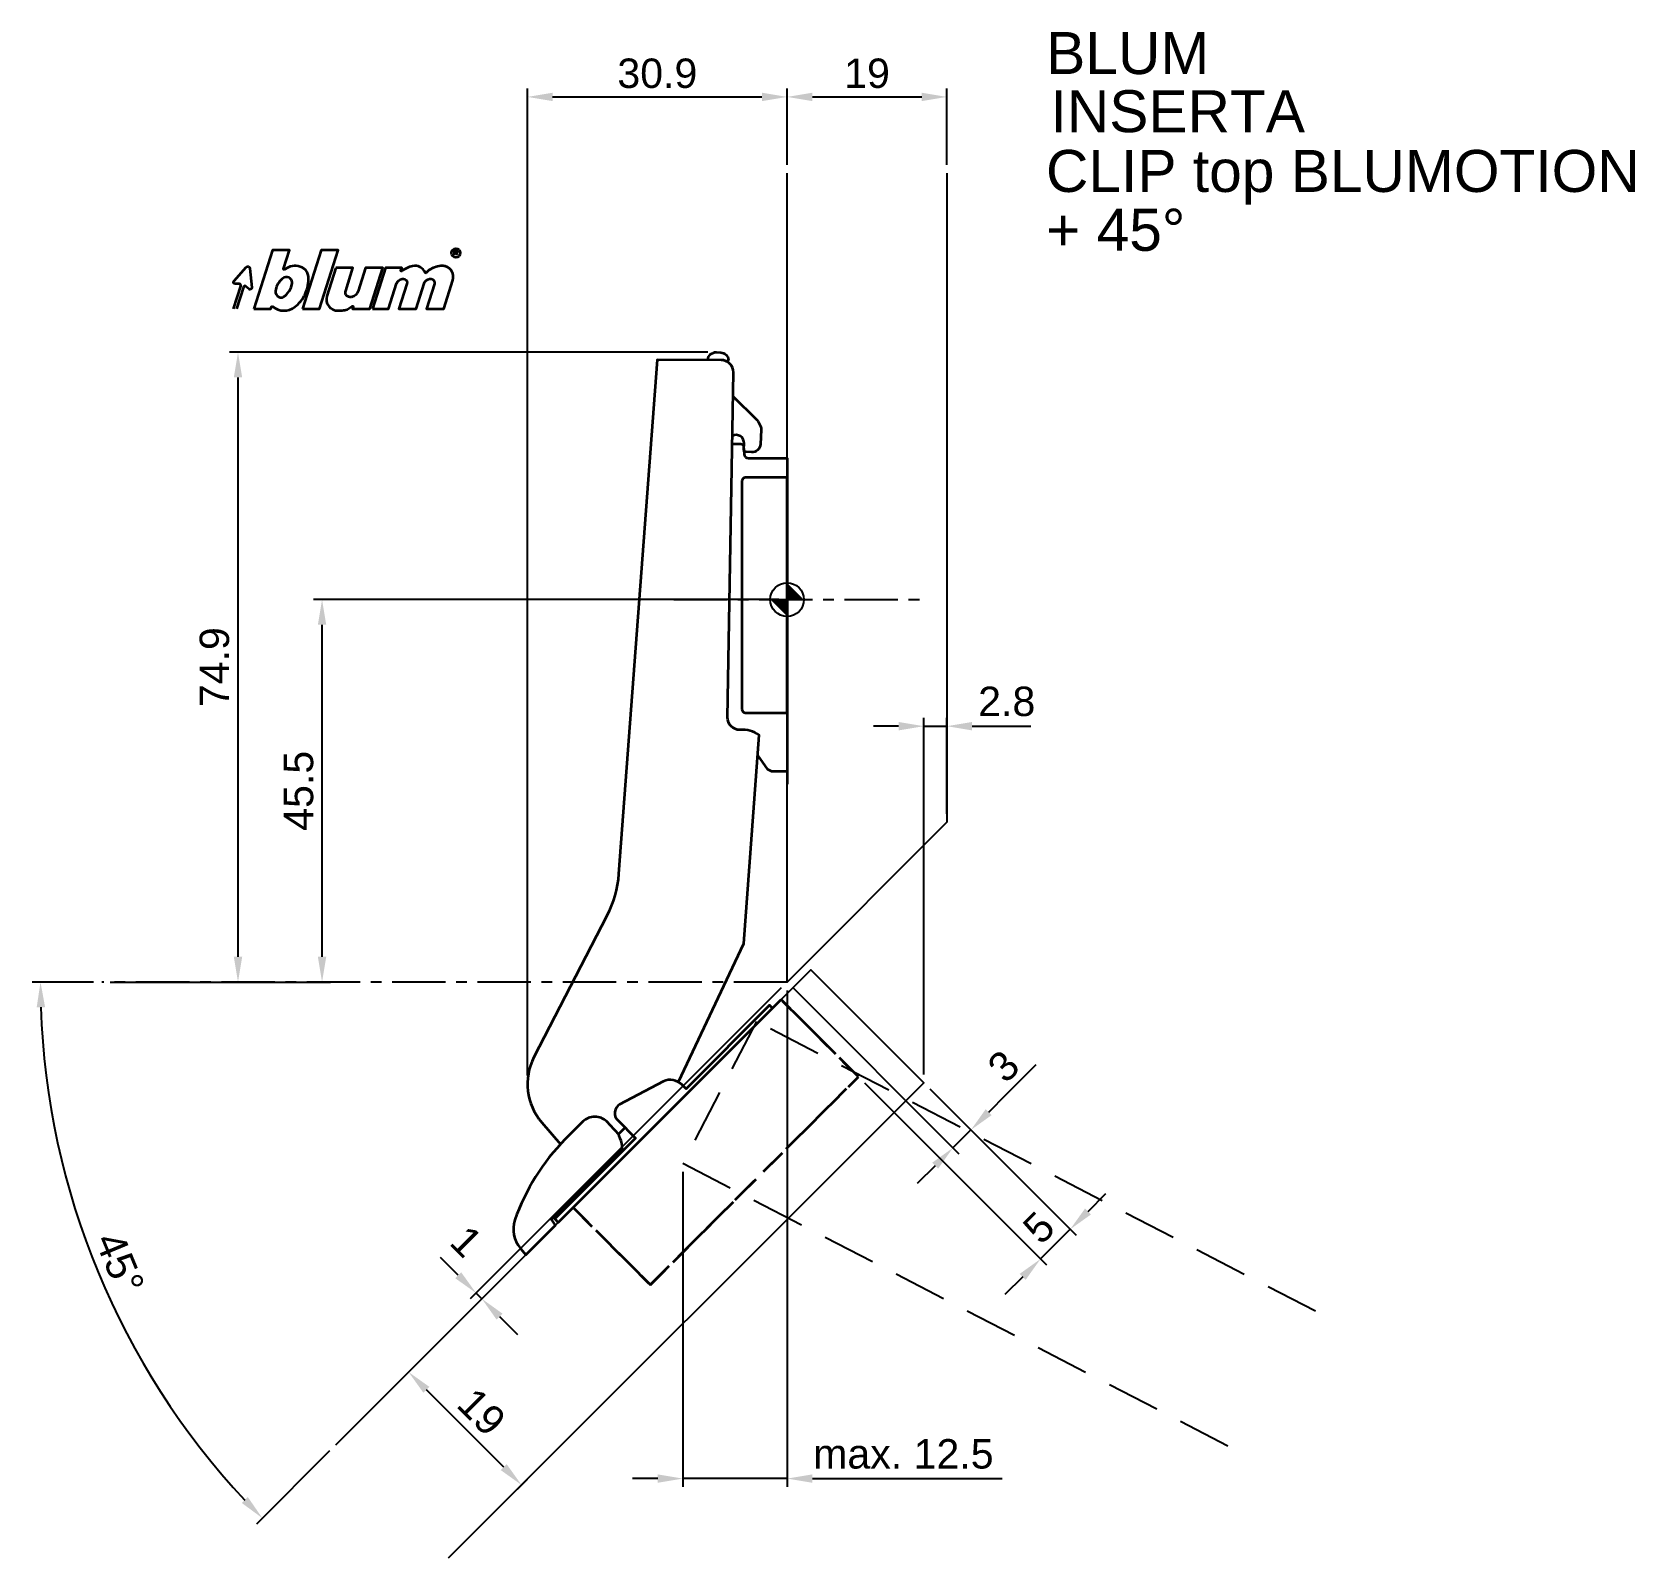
# Model space of a CAD drawing. Extents: x -90 to 101, y -114 to 68.
import ezdxf

# ---------------------------------------------------------------- set-up
doc = ezdxf.new("R2010")
doc.units = 0
doc.header["$PDMODE"] = 35
doc.header["$PDSIZE"] = 5
for name, pattern in [('MITTE', [50.8, 31.75, -6.35, 6.35, -6.35]), ('STRICHLINIE', [19.05, 12.7, -6.35]), ('VERDECKT2', [4.7625, 3.175, -1.5875])]:
    doc.linetypes.add(name, pattern=pattern)
doc.layers.get('Defpoints').update_dxf_attribs({"linetype": 'CONTINUOUS'})
doc.layers.add('1', color=2, linetype='CONTINUOUS')
doc.layers.add('5', color=1, linetype='CONTINUOUS')
doc.layers.add('6', color=3, linetype='CONTINUOUS', lineweight=35)
doc.styles.add('Beschlag', font='ARIAL.TTF')
doc.dimstyles.new('Beschlag', dxfattribs={"dimtxt": 3.5, "dimasz": 3, "dimexe": 1, "dimexo": 1, "dimgap": 1, "dimtad": 1, "dimdec": 1, "dimdsep": 46, "dimtxsty": 'Beschlag', "dimcen": 2, "dimclrd": 256, "dimclre": 256, "dimclrt": 256, "dimadec": 1, "dimazin": 2, "dimtfac": 0.71, "dimtdec": 1, "dimtix": 1, "dimtmove": 2, "dimatfit": 0, "dimfxl": 0, "dimtolj": 1, "dimlwd": -1, "dimlwe": -1, "dimarcsym": 0})

# ---------------------------------------------------------------- blocks, each defined once
blk = doc.blocks.new('NullPunkt')
at = {"layer": '5'}
for points in [[(0, 2), (0, -2)], [(-2, 0), (2, 0)]]:
    blk.add_lwpolyline(points, dxfattribs=at)
blk.add_circle((0, 0), 2, dxfattribs=at)
for points in [[(0, 0), (-2, 0), (0, 2)], [(0, 0), (2, 0), (0, -2)]]:
    blk.add_solid(points, dxfattribs=at)
blk = doc.blocks.new('*D1')
at = {"layer": '1'}
for p, q in [((-0.99, 0), (-56.33, 0)), ((-55.33, -42.5), (-55.33, -3)), ((-80.54, -45.5), (-54.33, -45.5))]:
    blk.add_line(p, q, dxfattribs=at)
for points in [[(-55.83, -3), (-54.83, -3), (-55.33, 0)], [(-55.83, -42.5), (-54.83, -42.5), (-55.33, -45.5)]]:
    blk.add_solid(points, dxfattribs=at)
at = {"layer": 'Defpoints', "color": 0}
for p in [(-55.33, 0), (0.01, 0), (-81.54, -45.5)]:
    blk.add_point(p, dxfattribs=at)
at = {"layer": '1', "insert": (-58.11, -22.75), "char_height": 3.5, "attachment_point": 5, "rotation": 90, "style": 'Beschlag'}
blk.add_mtext('\\A1;45.5', dxfattribs=at)
blk = doc.blocks.new('*D2')
at = {"layer": '1'}
for p, q in [((-9.45, 29.43), (-66.33, 29.43)), ((-65.33, -42.5), (-65.33, 26.43)), ((-80.54, -45.5), (-64.33, -45.5))]:
    blk.add_line(p, q, dxfattribs=at)
for points in [[(-65.83, 26.43), (-64.83, 26.43), (-65.33, 29.43)], [(-65.83, -42.5), (-64.83, -42.5), (-65.33, -45.5)]]:
    blk.add_solid(points, dxfattribs=at)
at = {"layer": 'Defpoints', "color": 0}
for p in [(-65.33, 29.43), (-8.45, 29.43), (-81.54, -45.5)]:
    blk.add_point(p, dxfattribs=at)
at = {"layer": '1', "insert": (-68.12, -8.04), "char_height": 3.5, "attachment_point": 5, "rotation": 90, "style": 'Beschlag'}
blk.add_mtext('\\A1;74.9', dxfattribs=at)
blk = doc.blocks.new('*D3')
at = {"layer": '1'}
for p, q in [((-30.9, -56.64), (-30.9, 60.81)), ((-27.9, 59.81), (-2.99, 59.81)), ((0.01, 51.72), (0.01, 60.81))]:
    blk.add_line(p, q, dxfattribs=at)
for points in [[(-27.9, 60.31), (-27.9, 59.31), (-30.9, 59.81)], [(-2.99, 60.31), (-2.99, 59.31), (0.01, 59.81)]]:
    blk.add_solid(points, dxfattribs=at)
at = {"layer": 'Defpoints', "color": 0}
for p in [(0.01, 59.81), (0.01, 50.72), (-30.9, -57.64)]:
    blk.add_point(p, dxfattribs=at)
at = {"layer": '1', "insert": (-15.44, 62.6), "char_height": 3.5, "attachment_point": 5, "style": 'Beschlag'}
blk.add_mtext('\\A1;30.9', dxfattribs=at)
blk = doc.blocks.new('*D4')
at = {"layer": '1'}
for p, q in [((0.01, 51.72), (0.01, 60.81)), ((3.01, 59.81), (16.01, 59.81)), ((19.01, 51.72), (19.01, 60.81))]:
    blk.add_line(p, q, dxfattribs=at)
for points in [[(3.01, 60.31), (3.01, 59.31), (0.01, 59.81)], [(16.01, 60.31), (16.01, 59.31), (19.01, 59.81)]]:
    blk.add_solid(points, dxfattribs=at)
at = {"layer": 'Defpoints', "color": 0}
for p in [(19.01, 59.81), (0.01, 50.72), (19.01, 50.72)]:
    blk.add_point(p, dxfattribs=at)
at = {"layer": '1', "insert": (9.51, 62.6), "char_height": 3.5, "attachment_point": 5, "style": 'Beschlag'}
blk.add_mtext('\\A1;19', dxfattribs=at)
blk = doc.blocks.new('*D5')
at = {"layer": '1'}
for p, q in [((13.26, -15.06), (10.26, -15.06)), ((16.26, -56.49), (16.26, -14.06)), ((16.26, -15.06), (19.01, -15.06)), ((19.01, -25.5), (19.01, -14.06)), ((22.01, -15.06), (25.01, -15.06))]:
    blk.add_line(p, q, dxfattribs=at)
for points in [[(13.26, -14.56), (13.26, -15.56), (16.26, -15.06)], [(22.01, -14.56), (22.01, -15.56), (19.01, -15.06)]]:
    blk.add_solid(points, dxfattribs=at)
at = {"layer": 'Defpoints', "color": 0}
for p in [(19.01, -15.06), (19.01, -26.5), (16.26, -57.49)]:
    blk.add_point(p, dxfattribs=at)
at = {"layer": '1', "insert": (26.13, -12.13), "char_height": 3.5, "attachment_point": 5, "style": 'Beschlag'}
blk.add_mtext('\\A1;2.8', dxfattribs=at)
blk = doc.blocks.new('*D6')
at = {"layer": '1'}
for p, q in [((0.01, -46.5), (0.01, -105.58)), ((-12.4, -68.07), (-12.4, -105.58)), ((-15.4, -104.58), (-18.4, -104.58)), ((0.01, -104.58), (-12.4, -104.58)), ((3.01, -104.58), (6.01, -104.58))]:
    blk.add_line(p, q, dxfattribs=at)
for points in [[(-15.4, -104.08), (-15.4, -105.08), (-12.4, -104.58)], [(3.01, -104.08), (3.01, -105.08), (0.01, -104.58)]]:
    blk.add_solid(points, dxfattribs=at)
at = {"layer": 'Defpoints', "color": 0}
for p in [(0.01, -45.5), (-12.4, -67.07), (-12.4, -104.58)]:
    blk.add_point(p, dxfattribs=at)
at = {"layer": '1', "insert": (13.83, -101.66), "char_height": 3.5, "attachment_point": 5, "style": 'Beschlag'}
blk.add_mtext('\\A1;max. 12.5', dxfattribs=at)
blk = doc.blocks.new('*D7')
at = {"layer": '1'}
for p, q in [((9.19, -57.49), (30.85, -79.16)), ((16.97, -58.2), (34.39, -75.63)), ((35.8, -72.8), (37.93, -70.68)), ((30.15, -78.45), (33.68, -74.92)), ((28.03, -80.57), (25.9, -82.69))]:
    blk.add_line(p, q, dxfattribs=at)
for points in [[(35.45, -72.44), (36.16, -73.15), (33.68, -74.92)], [(27.67, -80.22), (28.38, -80.93), (30.15, -78.45)]]:
    blk.add_solid(points, dxfattribs=at)
at = {"layer": 'Defpoints', "color": 0}
for p in [(8.48, -56.78), (16.26, -57.49), (33.68, -74.92)]:
    blk.add_point(p, dxfattribs=at)
at = {"layer": '1', "insert": (29.95, -74.72), "char_height": 3.5, "attachment_point": 5, "rotation": 44.993, "style": 'Beschlag'}
blk.add_mtext('\\A1;5', dxfattribs=at)
blk = doc.blocks.new('*D8')
at = {"layer": '1'}
for p, q in [((0.71, -46.21), (20.44, -65.94)), ((16.97, -58.2), (22.57, -63.81)), ((23.99, -60.98), (26.11, -58.86)), ((19.73, -65.23), (21.87, -63.1)), ((17.61, -67.36), (15.49, -69.48))]:
    blk.add_line(p, q, dxfattribs=at)
for points in [[(23.63, -60.62), (24.34, -61.33), (21.87, -63.1)], [(17.25, -67), (17.96, -67.71), (19.73, -65.23)]]:
    blk.add_solid(points, dxfattribs=at)
at = {"layer": 'Defpoints', "color": 0}
for p in [(0, -45.5), (16.26, -57.49), (21.87, -63.1)]:
    blk.add_point(p, dxfattribs=at)
at = {"layer": '1', "insert": (25.75, -55.52), "char_height": 3.5, "attachment_point": 5, "rotation": 44.993, "style": 'Beschlag'}
blk.add_mtext('\\A1;3', dxfattribs=at)
blk = doc.blocks.new('*D9')
at = {"layer": '1'}
for p, q in [((-46.8, -93.67), (-44.33, -91.2)), ((-33.72, -103.22), (-42.91, -94.02)), ((-33.33, -107.07), (-30.89, -104.63))]:
    blk.add_line(p, q, dxfattribs=at)
for points in [[(-42.56, -93.67), (-43.27, -94.38), (-45.04, -91.9)], [(-33.37, -102.86), (-34.08, -103.57), (-31.6, -105.34)]]:
    blk.add_solid(points, dxfattribs=at)
at = {"layer": 'Defpoints', "color": 0}
for p in [(-45.04, -91.9), (-47.51, -94.37), (-34.04, -107.77)]:
    blk.add_point(p, dxfattribs=at)
at = {"layer": '1', "insert": (-36.35, -96.65), "char_height": 3.5, "attachment_point": 5, "rotation": 314.993, "style": 'Beschlag'}
blk.add_mtext('\\A1;19', dxfattribs=at)
blk = doc.blocks.new('*D10')
at = {"layer": '1'}
for p, q in [((-0.71, -46.21), (-37.72, -83.21)), ((-39.13, -80.38), (-41.25, -78.26)), ((-50.33, -97.2), (-35.62, -82.49)), ((-36.32, -83.19), (-37.01, -82.5)), ((-34.2, -85.31), (-32.08, -87.44))]:
    blk.add_line(p, q, dxfattribs=at)
for points in [[(-38.78, -80.03), (-39.49, -80.74), (-37.01, -82.5)], [(-33.85, -84.96), (-34.56, -85.67), (-36.32, -83.19)]]:
    blk.add_solid(points, dxfattribs=at)
at = {"layer": 'Defpoints', "color": 0}
for p in [(0, -45.5), (-37.01, -82.5), (-51.04, -97.91)]:
    blk.add_point(p, dxfattribs=at)
at = {"layer": '1', "insert": (-38.15, -76.35), "char_height": 3.5, "attachment_point": 5, "rotation": 314.993, "style": 'Beschlag'}
blk.add_mtext('\\A1;1', dxfattribs=at)
blk = doc.blocks.new('*D11')
at = {"layer": '1'}
for p, q in [((-82.54, -45.5), (-89.83, -45.5)), ((-54.43, -101.29), (-63.14, -109.99))]:
    blk.add_line(p, q, dxfattribs=at)
blk.add_arc((1.42, -45.5), 90.26, 181.9045, 223.0649, dxfattribs=at)
for points in [[(-89.28, -48.51), (-88.28, -48.49), (-88.83, -45.5)], [(-64.16, -106.78), (-64.88, -107.48), (-62.43, -109.29)]]:
    blk.add_solid(points, dxfattribs=at)
at = {"layer": 'Defpoints', "color": 0}
for p in [(-81.54, -45.5), (0.01, -45.5), (2.66, -44.27), (-85.76, -68.84), (-53.72, -100.59)]:
    blk.add_point(p, dxfattribs=at)
at = {"layer": '1', "insert": (-79.4, -78.95), "char_height": 3.5, "attachment_point": 5, "rotation": 292.4847, "style": 'Beschlag'}
blk.add_mtext('\\A1;45°', dxfattribs=at)
blk = doc.blocks.new('Logo_BLUM')
at = {"layer": '6', "color": 20, "linetype": 'Continuous'}
for points in [[(2.39, 0), (4.43, 0), (4.52, 0.26, -0.512391), (4.62, 0.29, 0.357881), (7.3, 0.25, 0.116336), (8.5, 1.76, 0.127435), (8.89, 3.85, 0.227045), (8.36, 4.79, 0.273775), (6.5, 4.93), (6.04, 4.67, -0.689828), (5.94, 4.76), (6.65, 7), (4.61, 7)], [(12.15, 4.9), (11.09, 1.53, 0.527578), (12.44, -0.2, -0.003338), (13.06, -0.17, 0.131781), (13.63, 0.02), (14.12, 0.32, -0.706223), (14.22, 0.24), (14.15, 0), (16.19, 0), (17.75, 4.9), (15.7, 4.9), (14.81, 2.11, -0.253672), (14.11, 1.42, -0.127823), (13.72, 1.42, -0.447747), (13.33, 2.15), (14.2, 4.9)], [(16.53, 0), (18.44, 0), (19.39, 3, -0.282196), (20.04, 3.56, -0.141376), (20.38, 3.52, -0.3938), (20.62, 2.99), (19.67, 0), (21.72, 0), (22.67, 3, -0.282189), (23.31, 3.56, -0.141385), (23.65, 3.52, -0.393792), (23.89, 2.99), (22.94, 0), (24.99, 0), (26.07, 3.42, 0.424526), (25.18, 5.07, 0.098115), (24.64, 5.11, 0.114777), (23.24, 4.6), (22.89, 4.28, -0.522588), (22.79, 4.31, 0.36711), (21.28, 5.09, 0.102012), (20, 4.5, -0.748324), (19.89, 4.58), (20, 4.9), (18.08, 4.9)], [(5.59, 3.39, 0.16703), (4.99, 2.14, 0.322673), (5.41, 1.39, 0.260102), (5.93, 1.42, 0.211929), (6.95, 3, 0.250706), (6.73, 3.62, 0.316796), (6.01, 3.72, 0.086595)]]:
    blk.add_lwpolyline(points, format="xyb", close=True, dxfattribs=at)
blk.add_lwpolyline([(8.18, 0), (10.23, 0), (12.45, 7), (10.4, 7)], close=True, dxfattribs=at)
for points in [[(26.26, 6.4), (26.26, 6.9), (26.52, 6.9, -0.975005), (26.53, 6.67, 0.014563), (26.45, 6.67), (26.26, 6.67), (26.45, 6.67), (26.52, 6.6), (26.57, 6.53), (26.62, 6.42)], [(0, 0), (0.86, 2.7, 0.480207), (0.67, 2.98), (0.19, 2.97, -0.689229), (0.05, 3.33), (1.49, 4.95, -0.685285), (1.94, 4.79), (2.15, 2.54, -0.636083), (1.84, 2.36), (1.47, 2.68, 0.560356), (1.16, 2.59), (0.34, 0)]]:
    blk.add_lwpolyline(points, format="xyb", dxfattribs=at)
blk.add_circle((26.44, 6.65), 0.527, dxfattribs=at)

msp = doc.modelspace()

# ---------------------------------------------------------------- linework, layer by layer
at = {"layer": '1'}
for p, q in [((25.01, -15.06), (29.01, -15.06)), ((26.11, -58.86), (29.64, -55.32)), ((6.01, -104.58), (25.58, -104.58))]:
    msp.add_line(p, q, dxfattribs=at)
at = {"layer": '5', "linetype": 'MITTE', "ltscale": 0.2}
for p, q in [((-13.48, 0), (16.27, 0)), ((0, -45.5), (-81.54, -45.5))]:
    msp.add_line(p, q, dxfattribs=at)
at = {"layer": '5'}
for points in [[(19, 50.72), (19, -26.5), (0, -45.5), (0, 50.72)], [(-40.29, -114.02), (16.26, -57.49), (2.83, -44.05), (-53.72, -100.59)]]:
    msp.add_lwpolyline(points, dxfattribs=at)
at = {"layer": '5', "linetype": 'STRICHLINIE', "ltscale": 0.5}
msp.add_lwpolyline([(62.85, -84.68), (-3.66, -50.2), (-12.4, -67.07), (54.13, -101.56)], dxfattribs=at)
at = {"layer": '6'}
msp.add_line((-19.28, -62.82), (-20.1, -63.64), dxfattribs=at)
for points in [[(-9.44, 28.51, -0.407124), (-8.39, 29.43), (-7.89, 29.4, -0.361252), (-6.96, 28.53), (-7.15, 28.36), (-7.07, 28.27)], [(-12.94, -57.39), (-5.17, -40.93), (-5.17, -40.93), (-3.32, -16.14, 0.194516), (-5.6, -15.51, -0.412841), (-7.1, -14.01), (-6.37, 27.02, 0.409111), (-7.86, 28.5), (-15.48, 28.54), (-20.05, -32.64, -0.100695), (-21.46, -37.63), (-30.12, -54.44, 0.305743), (-29.2, -62.21), (-26.97, -64.81)], [(-6.42, 24.16), (-3.69, 21.47, -0.177052), (-3.08, 20.18), (-3.18, 18.48, -0.414212), (-4.23, 17.54), (-4.88, 17.57, -0.414217), (-5.16, 17.89), (-5.12, 18.58, 0.575864), (-6.5, 19.49, -2.020931)], [(-6.49, 18.53), (-5.49, 18.53, -0.393608), (-5.19, 18.26), (-5.11, 17.29, 0.38889), (-4.61, 16.83), (0, 16.83), (0, -21.97)], [(-1.74, -48.61), (-2.1, -48.26), (-12.03, -58.19), (-12.49, -57.73, 0.312987), (-14.74, -57.32), (-19.93, -60.07, 0.486363), (-20.16, -61.94), (-18.04, -64.06), (-18.04, -64.06), (-27.65, -73.68), (-27.23, -74.1), (-0.71, -47.59)]]:
    msp.add_lwpolyline(points, format="xyb", dxfattribs=at)
msp.add_lwpolyline([(0, -13.47), (0, 14.53), (-4.9, 14.53, 0.414223), (-5.4, 14.03), (-5.4, -12.97, 0.414214), (-4.9, -13.47)], format="xyb", close=True, dxfattribs=at)
msp.add_lwpolyline([(0.01, -20.47), (-1.82, -20.47), (-2.28, -20.22), (-3.5, -18.5)], dxfattribs=at)
at = {"layer": '6', "linetype": 'STRICHLINIE', "ltscale": 0.2}
msp.add_lwpolyline([(-25.46, -72.33), (-16.27, -81.53), (8.48, -56.78), (-0.71, -47.59)], dxfattribs=at)
at = {"layer": '6', "linetype": 'VERDECKT2'}
msp.add_lwpolyline([(-25.46, -72.33), (-16.28, -81.51), (8.48, -56.78), (-0.71, -47.59)], dxfattribs=at)
at = {"layer": '6', "flags": 128}
msp.add_lwpolyline([(-21.46, -62.11, 0.414214), (-24.29, -62.11), (-26.39, -64.21, 0.114125), (-32.38, -73.81, 0.262579), (-31.74, -77.19), (-31.1, -77.97), (-27.56, -74.43), (-28.03, -73.77), (-19.61, -65.35, 0.191102), (-20.56, -63.04), (-21.46, -62.11)], format="xyb", dxfattribs=at)

# ---------------------------------------------------------------- block references
at = {"layer": '5', "rotation": 90}
msp.add_blockref('NullPunkt', (0, 0), dxfattribs=at)
at = {"layer": '6'}
msp.add_blockref('Logo_BLUM', (-65.85, 34.59), dxfattribs=at)

# ---------------------------------------------------------------- texts
at = {"layer": '1', "linetype": 'Continuous', "style": 'Beschlag'}
for s, p in [('BLUM', (30.82, 62.53)), ('CLIP top BLUMOTION', (30.8, 48.5)), ('+ 45%%D', (30.8, 41.5))]:
    msp.add_text(s, height=5, dxfattribs=at).set_placement(p)
at = {"layer": '1', "insert": (31.34, 60.61), "char_height": 5, "width": 110.7908, "attachment_point": 1, "style": 'Beschlag'}
msp.add_mtext('INSERTA', dxfattribs=at)

# ---------------------------------------------------------------- dimensions: what is measured, and where the dimension line sits
at = {"layer": '1'}
for base, p1, p2, angle, picture, middle in [((0.01, 59.81), (-30.9, -57.64), (0.01, 50.72), 180, '*D3', (-15.44, 62.6)), ((19.01, 59.81), (0.01, 50.72), (19.01, 50.72), 180, '*D4', (9.51, 62.6)), ((-65.33, 29.43), (-81.54, -45.5), (-8.45, 29.43), 90, '*D2', (-68.12, -8.04)), ((-55.33, 0), (-81.54, -45.5), (0.01, 0), 90, '*D1', (-58.11, -22.75)), ((33.68, -74.92), (8.48, -56.78), (16.26, -57.49), 44.993, '*D7', (29.95, -74.72)), ((-45.04, -91.9), (-34.04, -107.77), (-47.51, -94.37), 134.993, '*D9', (-36.35, -96.65))]:
    dim = msp.add_linear_dim(base=base, p1=p1, p2=p2, angle=angle, dimstyle='Beschlag', dxfattribs=at)
    dim.commit()
    dim.dimension.update_dxf_attribs({"geometry": picture, "text_midpoint": middle})
for base, p1, p2, angle, picture, middle in [((19.01, -15.0563), (16.2585, -57.49), (19.01, -26.5045), 180, '*D5', (26.1275, -12.1262)), ((-37.01, -82.5), (-51.04, -97.91), (0, -45.5), 134.993, '*D10', (-38.15, -76.35)), ((21.87, -63.1), (0, -45.5), (16.26, -57.49), 44.993, '*D8', (25.75, -55.52))]:
    dim = msp.add_linear_dim(base=base, p1=p1, p2=p2, angle=angle, dimstyle='Beschlag', dxfattribs=at)
    dim.commit()
    dim.dimension.update_dxf_attribs({"geometry": picture, "text_midpoint": middle, "dimtype": 160})
dim = msp.add_angular_dim_2l(base=(-85.76, -68.84), line1=((0.01, -45.5), (-81.54, -45.5)), line2=((2.66, -44.27), (-53.72, -100.59)), dimstyle='Beschlag', dxfattribs=at)
dim.commit()
dim.dimension.update_dxf_attribs({"geometry": '*D11', "text_midpoint": (-79.4, -78.95)})
dim = msp.add_linear_dim(base=(-12.4, -104.58), p1=(0.01, -45.5), p2=(-12.4, -67.07), angle=180, text='max. 12.5', dimstyle='Beschlag', dxfattribs=at)
dim.commit()
dim.dimension.update_dxf_attribs({"geometry": '*D6', "text_midpoint": (13.83, -101.66), "dimtype": 160})

doc.saveas('drawing.dxf')
